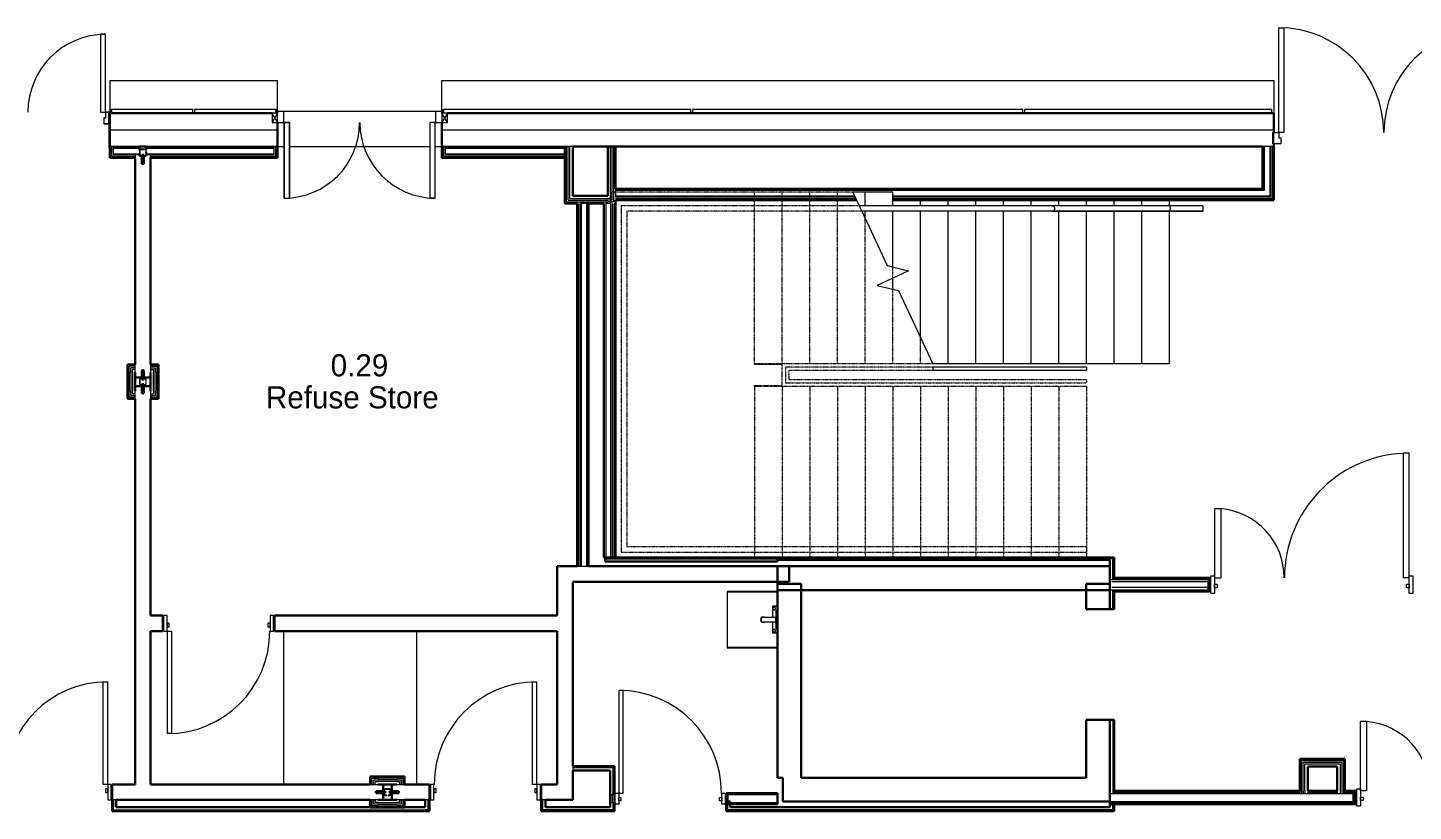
# Model space of a CAD drawing. Header units: millimetres. Extents: x 90978 to 295199, y -4084 to 97293.
# Drawn here: x 163801 to 176321, y 28400 to 35475 of the extents above; entities that cross this region are included whole.
import ezdxf

# ---------------------------------------------------------------- set-up
doc = ezdxf.new("R2010")
doc.units = ezdxf.units.MM
doc.header["$MEASUREMENT"] = 0
doc.linetypes.add('CSM-STL-XX-ZZ-M3-A-XXXX-00001_detached _19_04_21__rvt-1-Level 0$0$Overhead', pattern=[3.96875, 2.38125, -1.5875])
doc.linetypes.add('CSM-STL-XX-ZZ-M3-A-XXXX-00001_detached _19_04_21__rvt-1-Level 0$0$Overhead_2_', pattern=[4, 2.5, -1.5])
for name, color, linetype, lineweight in [('A-AREA-IDEN', 7, 'CONTINUOUS', 9), ('CSM-STL-XX-ZZ-M3-A-XXXX-00001_detached _19_04_21__rvt-1-Level 0$0$A-DETL-MEDM', 33, 'CONTINUOUS', 25), ('CSM-STL-XX-ZZ-M3-A-XXXX-00001_detached _19_04_21__rvt-1-Level 0$0$A-DOOR', 4, 'CONTINUOUS', 9), ('CSM-STL-XX-ZZ-M3-A-XXXX-00001_detached _19_04_21__rvt-1-Level 0$0$A-DOOR-FRAM', 4, 'CONTINUOUS', 18), ('CSM-STL-XX-ZZ-M3-A-XXXX-00001_detached _19_04_21__rvt-1-Level 0$0$A-FLOR-HRAL', 7, 'CONTINUOUS', 9), ('CSM-STL-XX-ZZ-M3-A-XXXX-00001_detached _19_04_21__rvt-1-Level 0$0$A-FLOR-HRAL-MBND', 7, 'CSM-STL-XX-ZZ-M3-A-XXXX-00001_detached _19_04_21__rvt-1-Level 0$0$Overhead_2_', 9), ('CSM-STL-XX-ZZ-M3-A-XXXX-00001_detached _19_04_21__rvt-1-Level 0$0$A-FLOR-LEVL', 7, 'CONTINUOUS', 9), ('CSM-STL-XX-ZZ-M3-A-XXXX-00001_detached _19_04_21__rvt-1-Level 0$0$A-GLAZ-CURT', 7, 'CONTINUOUS', 9), ('CSM-STL-XX-ZZ-M3-A-XXXX-00001_detached _19_04_21__rvt-1-Level 0$0$A-WALL', 7, 'CONTINUOUS', 9), ('CSM-STL-XX-ZZ-M3-A-XXXX-00001_detached _19_04_21__rvt-1-Level 0$0$I-WALL', 7, 'CONTINUOUS', 9), ('CSM-STL-XX-ZZ-M3-A-XXXX-00001_detached _19_04_21__rvt-1-Level 0$0$P-SANR-FIXT', 7, 'CONTINUOUS', 9), ('CSM-STL-XX-ZZ-M3-A-XXXX-00001_detached _19_04_21__rvt-1-Level 0$0$S-COLS', 7, 'CONTINUOUS', 9), ('CSM-STL-XX-ZZ-M3-A-XXXX-00001_detached _19_04_21__rvt-1-Level 0$0$S-STRS', 7, 'CONTINUOUS', 9), ('CSM-STL-XX-ZZ-M3-A-XXXX-00001_detached _19_04_21__rvt-1-Level 0$0$S-STRS-MBND', 7, 'CSM-STL-XX-ZZ-M3-A-XXXX-00001_detached _19_04_21__rvt-1-Level 0$0$Overhead_2_', 9)]:
    doc.layers.add(name, color=color, linetype=linetype, lineweight=lineweight)
doc.styles.add('Century Gothic', font='GOTHIC.TTF', dxfattribs={"height": 200})

msp = doc.modelspace()

# ---------------------------------------------------------------- linework, layer by layer
at = {"layer": 'CSM-STL-XX-ZZ-M3-A-XXXX-00001_detached _19_04_21__rvt-1-Level 0$0$A-DETL-MEDM', "lineweight": 30}
for p, q in [((164852, 34327), (164832, 34327)), ((164832, 34327), (164832, 34322)), ((164832, 34322), (164852, 34322)), ((164852, 34318), (164832, 34318)), ((164832, 34318), (164832, 34282)), ((164852, 34322), (164852, 34327)), ((164852, 34282), (164852, 34318)), ((164832, 34277), (164832, 34265)), ((164832, 34260), (164832, 34246)), ((164852, 34265), (164852, 34277)), ((164852, 34246), (164852, 34260)), ((164832, 32380), (164832, 32367)), ((164832, 32362), (164832, 32349)), ((164832, 32344), (164832, 32308)), ((164832, 32308), (164852, 32308)), ((164832, 32304), (164832, 32299)), ((164852, 32304), (164832, 32304)), ((164852, 32367), (164852, 32380)), ((164852, 32349), (164852, 32362)), ((164852, 32308), (164852, 32344)), ((164852, 32299), (164852, 32304)), ((164832, 32299), (164852, 32299)), ((164852, 32257), (164832, 32257)), ((164832, 32257), (164832, 32252)), ((164832, 32252), (164852, 32252)), ((164852, 32248), (164832, 32248)), ((164832, 32248), (164832, 32212)), ((164832, 32207), (164832, 32195)), ((164832, 32190), (164832, 32176)), ((164852, 32252), (164852, 32257)), ((164852, 32212), (164852, 32248)), ((164852, 32195), (164852, 32207)), ((164852, 32176), (164852, 32190)), ((166963, 28583), (166950, 28583)), ((166950, 28563), (166963, 28563)), ((166981, 28583), (166968, 28583)), ((166968, 28563), (166981, 28563)), ((167022, 28583), (166986, 28583)), ((166986, 28563), (167022, 28563)), ((167022, 28563), (167022, 28583)), ((167031, 28583), (167026, 28583)), ((167026, 28583), (167026, 28563)), ((167026, 28563), (167031, 28563)), ((167031, 28563), (167031, 28583)), ((167078, 28583), (167073, 28583)), ((167073, 28583), (167073, 28563)), ((167073, 28563), (167078, 28563)), ((167078, 28563), (167078, 28583)), ((167082, 28583), (167082, 28563)), ((167118, 28583), (167082, 28583)), ((167082, 28563), (167118, 28563)), ((167135, 28583), (167123, 28583)), ((167123, 28563), (167135, 28563)), ((167154, 28583), (167140, 28583)), ((167140, 28563), (167154, 28563))]:
    msp.add_line(p, q, dxfattribs=at)
for centre, radius, start, end in [((164832, 34280), 2.5, 270, 90), ((164832, 34262), 2.5, 270, 90), ((164842, 34261), 18.2, 236.6015, 303.3985), ((164842, 34288), 6, 90, 270), ((164842, 34271), 6, 90, 270), ((164842, 34254), 5, 90, 270), ((164842, 34288), 6, 270, 90), ((164842, 34271), 6, 270, 90), ((164842, 34254), 5, 270, 90), ((164852, 34280), 2.5, 90, 270), ((164852, 34262), 2.5, 90, 270), ((164842, 32365), 18.2, 56.6015, 123.3985), ((164832, 32364), 2.5, 270, 90), ((164832, 32347), 2.5, 270, 90), ((164842, 32355), 6, 90, 270), ((164842, 32338), 6, 90, 270), ((164842, 32372), 5, 90, 270), ((164842, 32372), 5, 270, 90), ((164842, 32355), 6, 270, 90), ((164842, 32338), 6, 270, 90), ((164852, 32364), 2.5, 90, 270), ((164852, 32347), 2.5, 90, 270), ((164832, 32210), 2.5, 270, 90), ((164832, 32192), 2.5, 270, 90), ((164842, 32191), 18.2, 236.6015, 303.3985), ((164842, 32218), 6, 90, 270), ((164842, 32201), 6, 90, 270), ((164842, 32184), 5, 90, 270), ((164842, 32218), 6, 270, 90), ((164842, 32201), 6, 270, 90), ((164842, 32184), 5, 270, 90), ((164852, 32210), 2.5, 90, 270), ((164852, 32192), 2.5, 90, 270), ((166965, 28573), 18.2, 146.6015, 213.3985), ((166958, 28573), 5, 0, 180), ((166958, 28573), 5, 180, 0), ((166966, 28583), 2.5, 180, 0), ((166966, 28563), 2.5, 0, 180), ((166975, 28573), 6, 0, 180), ((166975, 28573), 6, 180, 0), ((166983, 28583), 2.5, 180, 0), ((166983, 28563), 2.5, 0, 180), ((166992, 28573), 6, 0, 180), ((166992, 28573), 6, 180, 0), ((167112, 28573), 6, 0, 180), ((167112, 28573), 6, 180, 0), ((167120, 28583), 2.5, 180, 0), ((167120, 28563), 2.5, 0, 180), ((167129, 28573), 6, 0, 180), ((167129, 28573), 6, 180, 0), ((167138, 28583), 2.5, 180, 0), ((167138, 28563), 2.5, 0, 180), ((167146, 28573), 5, 0, 180), ((167146, 28573), 5, 180, 0), ((167138, 28573), 18.2, 326.6015, 33.3985)]:
    msp.add_arc(centre, radius, start, end, dxfattribs=at)
at = {"layer": 'CSM-STL-XX-ZZ-M3-A-XXXX-00001_detached _19_04_21__rvt-1-Level 0$0$A-DOOR', "lineweight": 20}
for p, q in [((175107, 35475), (175152, 35475)), ((175107, 34528), (175107, 35475)), ((175152, 35475), (175152, 34528)), ((164505, 35416), (164460, 35416)), ((164460, 35416), (164460, 34713)), ((164505, 34713), (164505, 35416)), ((164460, 34713), (164505, 34713)), ((164505, 34712), (164505, 34661)), ((164559, 34713), (164506, 34713)), ((164533, 34616), (164533, 34709)), ((164533, 34709), (164544, 34709)), ((164544, 34709), (164544, 34712)), ((164544, 34712), (164559, 34712)), ((164490, 34660), (164490, 34608)), ((164505, 34661), (164491, 34661)), ((164491, 34606), (164533, 34606)), ((164535, 34616), (164533, 34616)), ((164536, 34679), (164535, 34679)), ((164535, 34679), (164535, 34616)), ((164535, 34608), (164535, 34395)), ((164536, 34395), (164536, 34679)), ((175152, 34528), (175107, 34528)), ((164544, 34395), (164536, 34395)), ((164536, 34393), (164544, 34393))]:
    msp.add_line(p, q, dxfattribs=at)
at = {"layer": 'CSM-STL-XX-ZZ-M3-A-XXXX-00001_detached _19_04_21__rvt-1-Level 0$0$A-DOOR'}
for p, q in [((166059, 34618), (166009, 34703)), ((166059, 34703), (166009, 34618)), ((166009, 34703), (166009, 34618)), ((166059, 34703), (166009, 34703)), ((166059, 34618), (166059, 34703)), ((167487, 34718), (166115, 34718)), ((167594, 34618), (167544, 34703)), ((167594, 34703), (167544, 34618)), ((167544, 34703), (167544, 34618)), ((167594, 34703), (167544, 34703)), ((167594, 34618), (167594, 34703)), ((166009, 34618), (166059, 34618)), ((166168, 34618), (166118, 34618)), ((166118, 34618), (166118, 33937)), ((166118, 34618), (166168, 34618)), ((166118, 33937), (166118, 34618)), ((166168, 33937), (166168, 34618)), ((166168, 34618), (166168, 33937)), ((167484, 34618), (167434, 34618)), ((167434, 34618), (167434, 33937)), ((167434, 34618), (167434, 33937)), ((167484, 34618), (167434, 34618)), ((167484, 33937), (167484, 34618)), ((167484, 33937), (167484, 34618)), ((167544, 34618), (167594, 34618)), ((166059, 34403), (166118, 34403)), ((166168, 34403), (167434, 34403)), ((167484, 34403), (167544, 34403)), ((166118, 33937), (166168, 33937)), ((166118, 33937), (166168, 33937)), ((167434, 33937), (167484, 33937)), ((167484, 33937), (167434, 33937)), ((176229, 31633), (176229, 30507)), ((176283, 31633), (176229, 31633)), ((176283, 30507), (176283, 31633)), ((174527, 31135), (174581, 31135)), ((174527, 30509), (174527, 31135)), ((174581, 31135), (174581, 30509)), ((174527, 30509), (174581, 30509)), ((176283, 30507), (176229, 30507)), ((165063, 29101), (165063, 30027)), ((165063, 30027), (165101, 30027)), ((165101, 30027), (165101, 29101)), ((164484, 28643), (164484, 29569)), ((164484, 29569), (164522, 29569)), ((164522, 29569), (164522, 28643)), ((168362, 28643), (168362, 29569)), ((168362, 29569), (168400, 29569)), ((168400, 29569), (168400, 28643)), ((169182, 29491), (169144, 29491)), ((169144, 29491), (169144, 28565)), ((169182, 28565), (169182, 29491)), ((175845, 29213), (175899, 29213)), ((175845, 28587), (175845, 29213)), ((175899, 29213), (175899, 28587)), ((165101, 29101), (165063, 29101)), ((164522, 28643), (164484, 28643)), ((168400, 28643), (168362, 28643)), ((169144, 28565), (169182, 28565)), ((175845, 28587), (175899, 28587))]:
    msp.add_line(p, q, dxfattribs=at)
for centre, radius, start, end in [((175107, 34528), 947, 0, 90), ((177003, 34528), 947, 90, 180), ((164505, 34713), 702, 90, 180), ((166118, 34618), 682, 270, 0), ((167484, 34618), 681, 180, 270), ((176283, 30507), 1126, 92.7488, 179.8982), ((174527, 30507), 628, 0, 85.0672), ((165063, 30027), 926, 270, 0), ((164522, 28643), 926, 90, 180), ((168400, 28643), 926, 90, 180), ((169144, 28565), 926, 0, 90), ((175845, 28585), 628, 0, 85.0672)]:
    msp.add_arc(centre, radius, start, end, dxfattribs=at)
at = {"layer": 'CSM-STL-XX-ZZ-M3-A-XXXX-00001_detached _19_04_21__rvt-1-Level 0$0$A-DOOR', "lineweight": 20}
for centre, start, end in [((164506, 34712), 90, 180), ((164491, 34660), 90, 180), ((164491, 34608), 180, 270), ((164533, 34608), 270, 0), ((164536, 34395), 180, 270)]:
    msp.add_arc(centre, 1.5, start, end, dxfattribs=at)
at = {"layer": 'CSM-STL-XX-ZZ-M3-A-XXXX-00001_detached _19_04_21__rvt-1-Level 0$0$A-DOOR-FRAM', "lineweight": 20}
for p, q in [((164506, 34712), (164544, 34712)), ((164506, 34660), (164506, 34712)), ((164530, 34712), (164530, 34612)), ((166115, 34718), (166059, 34718)), ((166059, 34718), (166059, 34703)), ((166115, 34618), (166115, 34718)), ((167544, 34718), (167487, 34718)), ((167487, 34718), (167487, 34618)), ((167544, 34703), (167544, 34718)), ((164491, 34660), (164506, 34660)), ((164491, 34608), (164491, 34660)), ((164533, 34608), (164491, 34608)), ((164530, 34612), (164533, 34612)), ((164533, 34616), (164533, 34608)), ((164535, 34608), (164535, 34616)), ((166059, 34618), (166115, 34618)), ((167487, 34618), (167544, 34618)), ((175060, 34528), (175105, 34528)), ((175060, 34428), (175060, 34528)), ((175105, 34528), (175105, 34481)), ((175105, 34481), (175125, 34481)), ((175125, 34481), (175125, 34428)), ((175125, 34428), (175060, 34428)), ((174493, 30525), (174525, 30525)), ((174493, 30367), (174493, 30525)), ((174525, 30525), (174525, 30367)), ((174525, 30451), (174550, 30451)), ((174525, 30419), (174525, 30451)), ((174550, 30451), (174550, 30419)), ((176260, 30451), (176285, 30451)), ((176260, 30419), (176260, 30451)), ((176285, 30525), (176317, 30525)), ((176285, 30367), (176285, 30525)), ((176285, 30451), (176285, 30419)), ((176317, 30525), (176317, 30367)), ((174525, 30367), (174493, 30367)), ((174550, 30419), (174525, 30419)), ((176285, 30419), (176260, 30419)), ((176317, 30367), (176285, 30367)), ((165061, 30167), (165029, 30167)), ((165029, 30167), (165029, 30027)), ((165061, 30027), (165061, 30167)), ((165080, 30099), (165061, 30099)), ((165061, 30099), (165061, 30067)), ((165061, 30067), (165080, 30067)), ((165080, 30067), (165080, 30099)), ((165991, 30099), (165972, 30099)), ((165972, 30099), (165972, 30067)), ((165972, 30067), (165991, 30067)), ((165991, 30167), (165991, 30027)), ((166023, 30167), (165991, 30167)), ((165991, 30067), (165991, 30099)), ((166023, 30027), (166023, 30167)), ((165029, 30027), (165061, 30027)), ((165991, 30027), (166023, 30027)), ((164524, 28603), (164505, 28603)), ((164505, 28603), (164505, 28571)), ((164505, 28571), (164524, 28571)), ((164524, 28643), (164524, 28503)), ((164556, 28643), (164524, 28643)), ((164524, 28571), (164524, 28603)), ((164556, 28503), (164556, 28643)), ((167472, 28643), (167440, 28643)), ((167440, 28643), (167440, 28503)), ((167472, 28503), (167472, 28643)), ((167491, 28603), (167472, 28603)), ((167472, 28603), (167472, 28571)), ((167472, 28571), (167491, 28571)), ((167491, 28571), (167491, 28603)), ((168402, 28603), (168383, 28603)), ((168383, 28603), (168383, 28571)), ((168383, 28571), (168402, 28571)), ((168402, 28643), (168402, 28503)), ((168434, 28643), (168402, 28643)), ((168402, 28571), (168402, 28603)), ((168434, 28503), (168434, 28643)), ((169110, 28565), (169142, 28565)), ((169110, 28463), (169110, 28565)), ((169142, 28565), (169142, 28463)), ((170072, 28565), (170104, 28565)), ((170072, 28463), (170072, 28565)), ((170104, 28565), (170104, 28463)), ((175811, 28603), (175843, 28603)), ((175811, 28445), (175811, 28603)), ((175843, 28603), (175843, 28445)), ((164524, 28503), (164556, 28503)), ((167440, 28503), (167472, 28503)), ((168402, 28503), (168434, 28503)), ((169142, 28463), (169110, 28463)), ((169142, 28493), (169142, 28525)), ((169142, 28525), (169161, 28525)), ((169161, 28493), (169142, 28493)), ((169161, 28525), (169161, 28493)), ((170053, 28493), (170053, 28525)), ((170053, 28525), (170072, 28525)), ((170072, 28493), (170053, 28493)), ((170072, 28525), (170072, 28493)), ((170104, 28463), (170072, 28463)), ((175843, 28445), (175811, 28445)), ((175843, 28529), (175868, 28529)), ((175843, 28497), (175843, 28529)), ((175868, 28497), (175843, 28497)), ((175868, 28529), (175868, 28497))]:
    msp.add_line(p, q, dxfattribs=at)
at = {"layer": 'CSM-STL-XX-ZZ-M3-A-XXXX-00001_detached _19_04_21__rvt-1-Level 0$0$A-FLOR-HRAL', "linetype": 'CSM-STL-XX-ZZ-M3-A-XXXX-00001_detached _19_04_21__rvt-1-Level 0$0$Overhead'}
for p, q in [((169164, 33868), (169164, 30740)), ((170618, 33868), (169164, 33868)), ((169214, 33818), (169214, 30790)), ((170618, 33818), (169214, 33818)), ((171314, 33868), (170618, 33868)), ((171337, 33818), (170618, 33818)), ((169164, 30740), (170368, 30740)), ((169214, 30790), (170368, 30790)), ((170368, 30790), (173118, 30790)), ((170368, 30740), (173118, 30740)), ((173118, 30790), (173368, 30790)), ((173118, 30740), (173368, 30740)), ((173368, 30790), (173368, 30740))]:
    msp.add_line(p, q, dxfattribs=at)
at = {"layer": 'CSM-STL-XX-ZZ-M3-A-XXXX-00001_detached _19_04_21__rvt-1-Level 0$0$A-FLOR-HRAL'}
for p, q in [((171314, 33868), (171337, 33818)), ((174118, 33868), (171314, 33868)), ((174118, 33818), (171337, 33818)), ((174118, 33868), (173051, 33868)), ((173051, 33818), (174118, 33818)), ((174418, 33868), (174118, 33868)), ((174418, 33868), (174118, 33868)), ((174118, 33818), (174418, 33818)), ((174418, 33818), (174118, 33818)), ((171980, 32409), (171980, 32379)), ((173368, 32409), (171980, 32409)), ((173368, 32379), (171980, 32379)), ((173368, 32409), (173368, 32379))]:
    msp.add_line(p, q, dxfattribs=at)
at = {"layer": 'CSM-STL-XX-ZZ-M3-A-XXXX-00001_detached _19_04_21__rvt-1-Level 0$0$A-FLOR-HRAL', "flags": 128}
for points in [[(174418, 33868), (174418, 33867), (174418, 33866), (174418, 33864), (174418, 33860), (174418, 33857), (174418, 33852), (174418, 33848), (174418, 33843)], [(174418, 33843), (174418, 33838), (174418, 33833), (174418, 33829), (174418, 33825), (174418, 33822), (174418, 33820), (174418, 33818), (174418, 33818)]]:
    msp.add_lwpolyline(points, dxfattribs=at)
at = {"layer": 'CSM-STL-XX-ZZ-M3-A-XXXX-00001_detached _19_04_21__rvt-1-Level 0$0$A-FLOR-HRAL'}
for points, knots in [([(173083, 33843), (173083, 33844), (173083, 33846), (173082, 33849), (173081, 33852), (173080, 33853), (173079, 33855), (173078, 33857), (173076, 33858), (173075, 33860), (173073, 33862), (173069, 33863), (173066, 33865), (173063, 33866), (173059, 33867), (173055, 33868), (173051, 33868)], [0, 0, 0, 0, 0.071429, 0.142857, 0.214286, 0.25, 0.285714, 0.357143, 0.392857, 0.428571, 0.5, 0.571429, 0.678571, 0.732143, 0.785714, 1, 1, 1, 1]), ([(173051, 33818), (173054, 33818), (173058, 33818), (173063, 33819), (173067, 33821), (173070, 33822), (173072, 33824), (173074, 33825), (173075, 33826), (173077, 33828), (173078, 33829), (173079, 33830), (173080, 33832), (173081, 33833), (173082, 33836), (173083, 33839), (173083, 33841), (173083, 33843)], [0, 0, 0, 0, 0.142857, 0.285714, 0.357143, 0.428571, 0.5, 0.535714, 0.571429, 0.625, 0.678571, 0.705357, 0.732143, 0.785714, 0.839286, 0.892857, 1, 1, 1, 1]), ([(174118, 33868), (174119, 33868), (174119, 33867), (174121, 33866), (174122, 33861), (174123, 33853), (174124, 33846), (174124, 33843)], [0, 0, 0, 0, 0.125, 0.25, 0.5, 0.75, 1, 1, 1, 1])]:
    msp.add_open_spline(points, degree=3, knots=knots, dxfattribs=at)
msp.add_open_spline([(174124, 33843), (174124, 33839), (174123, 33833), (174122, 33825), (174120, 33819), (174119, 33818), (174118, 33818)], degree=3, dxfattribs=at)
at = {"layer": 'CSM-STL-XX-ZZ-M3-A-XXXX-00001_detached _19_04_21__rvt-1-Level 0$0$A-FLOR-HRAL-MBND', "linetype": 'CSM-STL-XX-ZZ-M3-A-XXXX-00001_detached _19_04_21__rvt-1-Level 0$0$Overhead'}
for p, q in [((170649, 32409), (170649, 32270)), ((171980, 32409), (170649, 32409)), ((170679, 32379), (170679, 32300)), ((171980, 32379), (170679, 32379)), ((170649, 32270), (170673, 32270)), ((170673, 32270), (173368, 32270)), ((170679, 32300), (173368, 32300)), ((173368, 32300), (173368, 32270))]:
    msp.add_line(p, q, dxfattribs=at)
at = {"layer": 'CSM-STL-XX-ZZ-M3-A-XXXX-00001_detached _19_04_21__rvt-1-Level 0$0$A-FLOR-LEVL'}
for p, q in [((166117, 28643), (166117, 30027)), ((167317, 28643), (167317, 30027))]:
    msp.add_line(p, q, dxfattribs=at)
at = {"layer": 'CSM-STL-XX-ZZ-M3-A-XXXX-00001_detached _19_04_21__rvt-1-Level 0$0$A-GLAZ-CURT'}
for p, q in [((164551, 34737), (164551, 34703)), ((164551, 34737), (164559, 34737)), ((166043, 34737), (166051, 34737)), ((166051, 34703), (166051, 34737)), ((167551, 34737), (167551, 34703)), ((167551, 34737), (167559, 34737))]:
    msp.add_line(p, q, dxfattribs=at)
at = {"layer": 'CSM-STL-XX-ZZ-M3-A-XXXX-00001_detached _19_04_21__rvt-1-Level 0$0$A-GLAZ-CURT', "lineweight": 20}
for p, q in [((165293, 34737), (164559, 34737)), ((164559, 34737), (164559, 34703)), ((164559, 34703), (165293, 34703)), ((165293, 34703), (165293, 34737)), ((166043, 34737), (165309, 34737)), ((165309, 34737), (165309, 34703)), ((165309, 34703), (166009, 34703)), ((166043, 34703), (166043, 34737)), ((169793, 34737), (167559, 34737)), ((167559, 34737), (167559, 34703)), ((167594, 34703), (169793, 34703)), ((169793, 34703), (169793, 34737)), ((172793, 34737), (169809, 34737)), ((169809, 34737), (169809, 34703)), ((169809, 34703), (172793, 34703)), ((172793, 34703), (172793, 34737)), ((175043, 34737), (172809, 34737)), ((172809, 34737), (172809, 34703)), ((172809, 34703), (175043, 34703)), ((175043, 34703), (175043, 34737))]:
    msp.add_line(p, q, dxfattribs=at)
at = {"layer": 'CSM-STL-XX-ZZ-M3-A-XXXX-00001_detached _19_04_21__rvt-1-Level 0$0$A-WALL'}
for p, q in [((164543, 35000), (166059, 35000)), ((164543, 35000), (164543, 34703)), ((166059, 34718), (166059, 35000)), ((167543, 35000), (175060, 35000)), ((167543, 34718), (167543, 35000)), ((175060, 35000), (175060, 34703)), ((164544, 34553), (165754, 34553)), ((165754, 34553), (166059, 34553)), ((167544, 34553), (174750, 34553)), ((174750, 34553), (175060, 34553)), ((164544, 34403), (164559, 34403)), ((164559, 34403), (164544, 34403)), ((164559, 34403), (164574, 34403)), ((164574, 34403), (164559, 34403)), ((164559, 34403), (164559, 34316)), ((164559, 34316), (164772, 34316)), ((164574, 34403), (164812, 34403)), ((164574, 34403), (164574, 34393)), ((164812, 34403), (164574, 34403)), ((164574, 34393), (164574, 34387)), ((164574, 34393), (164812, 34393)), ((164574, 34387), (164574, 34337)), ((164574, 34387), (164812, 34387)), ((164574, 34337), (164574, 34331)), ((164574, 34337), (164812, 34337)), ((164574, 34331), (164772, 34331)), ((164812, 34331), (164772, 34331)), ((164772, 34331), (164772, 34316)), ((164772, 34316), (164772, 34331)), ((164772, 34331), (164812, 34331)), ((164772, 34316), (164772, 34301)), ((164772, 34301), (164772, 34316)), ((164872, 34403), (165754, 34403)), ((166029, 34403), (164872, 34403)), ((164872, 34393), (166029, 34393)), ((164872, 34387), (166029, 34387)), ((164872, 34337), (166029, 34337)), ((164912, 34331), (164872, 34331)), ((164872, 34331), (164912, 34331)), ((164912, 34316), (164912, 34331)), ((164912, 34331), (166029, 34331)), ((164912, 34331), (164912, 34316)), ((164912, 34301), (164912, 34316)), ((164912, 34316), (166044, 34316)), ((164912, 34316), (164912, 34301)), ((165754, 34403), (166029, 34403)), ((166029, 34403), (166044, 34403)), ((166044, 34403), (166029, 34403)), ((166029, 34393), (166029, 34403)), ((166029, 34387), (166029, 34393)), ((166029, 34337), (166029, 34387)), ((166029, 34331), (166029, 34337)), ((166044, 34403), (166059, 34403)), ((166059, 34403), (166044, 34403)), ((166044, 34316), (166044, 34403)), ((167544, 34403), (167559, 34403)), ((167559, 34403), (167544, 34403)), ((167559, 34403), (167574, 34403)), ((167574, 34403), (167559, 34403)), ((167559, 34403), (167559, 34316)), ((167559, 34316), (168656, 34316)), ((167574, 34403), (168656, 34403)), ((167574, 34403), (167574, 34393)), ((168656, 34403), (167574, 34403)), ((167574, 34393), (167574, 34387)), ((167574, 34393), (168656, 34393)), ((167574, 34387), (167574, 34337)), ((167574, 34387), (168656, 34387)), ((167574, 34337), (167574, 34331)), ((167574, 34337), (168656, 34337)), ((167574, 34331), (168656, 34331)), ((168671, 34403), (168656, 34403)), ((168671, 33958), (168671, 34403)), ((168686, 34403), (168671, 34403)), ((168701, 34403), (168686, 34403)), ((168686, 33958), (168686, 34403)), ((168726, 34403), (168701, 34403)), ((168701, 33958), (168701, 34403)), ((169068, 33933), (169068, 34403)), ((169083, 33918), (169083, 34403)), ((169098, 33903), (169098, 34403)), ((174968, 34403), (174958, 34403)), ((174974, 34403), (174968, 34403)), ((174968, 34403), (174968, 34020)), ((175024, 34403), (174974, 34403)), ((174974, 34403), (174974, 34020)), ((175030, 34403), (175024, 34403)), ((175024, 34403), (175024, 34020)), ((175045, 34403), (175030, 34403)), ((175030, 34403), (175030, 34020)), ((175060, 34403), (175045, 34403)), ((175045, 34403), (175045, 34020)), ((168671, 33918), (168671, 33958)), ((168686, 33933), (168686, 33958)), ((168686, 33918), (168686, 33933)), ((168701, 33933), (168701, 33958)), ((168701, 33933), (169043, 33933)), ((169068, 33933), (169043, 33933)), ((169113, 34020), (169113, 34010)), ((174968, 34010), (169113, 34010)), ((169113, 34010), (169113, 34004)), ((174974, 34004), (169113, 34004)), ((169113, 34004), (169113, 33954)), ((171273, 33954), (169113, 33954)), ((169113, 33954), (169113, 33948)), ((171276, 33948), (169113, 33948)), ((171283, 33933), (169113, 33933)), ((175024, 33954), (171618, 33954)), ((175030, 33948), (171618, 33948)), ((175045, 33933), (171618, 33933)), ((174968, 34020), (174968, 34010)), ((174974, 34020), (174974, 34010)), ((174974, 34010), (174974, 34004)), ((175024, 34020), (175024, 34004)), ((175024, 34004), (175024, 33954)), ((175030, 34020), (175030, 33954)), ((175030, 33954), (175030, 33948)), ((175045, 34020), (175045, 33948)), ((175045, 33948), (175045, 33933)), ((168671, 33903), (168671, 33918)), ((168671, 33903), (169043, 33903)), ((168686, 33918), (169043, 33918)), ((168780, 33888), (168780, 30613)), ((168801, 33888), (168795, 33888)), ((168795, 33888), (168795, 30613)), ((168851, 33888), (168801, 33888)), ((168801, 33888), (168801, 30613)), ((168857, 33888), (168851, 33888)), ((168851, 33888), (168851, 30613)), ((168867, 33888), (168857, 33888)), ((168857, 33888), (168857, 30613)), ((169007, 33888), (169006, 33888)), ((169007, 33888), (169007, 30692)), ((169043, 33888), (169026, 33888)), ((169026, 33888), (169026, 30692)), ((169068, 33918), (169043, 33918)), ((169083, 33903), (169043, 33903)), ((169068, 33888), (169043, 33888)), ((169083, 33918), (169068, 33918)), ((169068, 33888), (169068, 30692)), ((169098, 33903), (169083, 33903)), ((169083, 33888), (169083, 30692)), ((169098, 33888), (169098, 30692)), ((164772, 32418), (164772, 32433)), ((164912, 32433), (164912, 32418)), ((164717, 32403), (164717, 32418)), ((164772, 32418), (164717, 32418)), ((164717, 32363), (164717, 32403)), ((164717, 32363), (164717, 32193)), ((164732, 32388), (164732, 32403)), ((164772, 32403), (164732, 32403)), ((164732, 32363), (164732, 32388)), ((164732, 32363), (164732, 32193)), ((164747, 32363), (164747, 32388)), ((164772, 32388), (164747, 32388)), ((164747, 32363), (164747, 32193)), ((164772, 32403), (164772, 32418)), ((164772, 32388), (164772, 32403)), ((164772, 32363), (164772, 32388)), ((164912, 32418), (164967, 32418)), ((164912, 32418), (164912, 32403)), ((164912, 32403), (164912, 32388)), ((164912, 32403), (164952, 32403)), ((164912, 32388), (164912, 32363)), ((164912, 32388), (164937, 32388)), ((164937, 32388), (164937, 32363)), ((164937, 32193), (164937, 32363)), ((164952, 32403), (164952, 32388)), ((164952, 32388), (164952, 32363)), ((164952, 32193), (164952, 32363)), ((164967, 32418), (164967, 32403)), ((164967, 32403), (164967, 32363)), ((164967, 32193), (164967, 32363)), ((164717, 32153), (164717, 32193)), ((164732, 32168), (164732, 32193)), ((164747, 32168), (164747, 32193)), ((164772, 32168), (164772, 32193)), ((164912, 32193), (164912, 32168)), ((164937, 32193), (164937, 32168)), ((164952, 32193), (164952, 32168)), ((164967, 32193), (164967, 32153)), ((164717, 32138), (164717, 32153)), ((164772, 32138), (164717, 32138)), ((164732, 32153), (164732, 32168)), ((164772, 32153), (164732, 32153)), ((164772, 32168), (164747, 32168)), ((164772, 32153), (164772, 32168)), ((164772, 32138), (164772, 32153)), ((164772, 32123), (164772, 32138)), ((164912, 32168), (164937, 32168)), ((164912, 32168), (164912, 32153)), ((164912, 32153), (164912, 32138)), ((164912, 32153), (164952, 32153)), ((164912, 32138), (164912, 32123)), ((164912, 32138), (164967, 32138)), ((164952, 32168), (164952, 32153)), ((164967, 32153), (164967, 32138)), ((169018, 30680), (170575, 30680)), ((173605, 30680), (170575, 30680)), ((173605, 30680), (173605, 30669)), ((168765, 30613), (168780, 30613)), ((168780, 30613), (168795, 30613)), ((168795, 30613), (168801, 30613)), ((168801, 30613), (168851, 30613)), ((168851, 30613), (168857, 30613)), ((168857, 30613), (168867, 30613)), ((173605, 30507), (173605, 30669)), ((173596, 30491), (173595, 30491)), ((173605, 30491), (173596, 30491)), ((173605, 30491), (173596, 30491)), ((174469, 30471), (173596, 30471)), ((173605, 30491), (173605, 30507)), ((173617, 30491), (173605, 30491)), ((173617, 30491), (173605, 30491)), ((173617, 30492), (173617, 30507)), ((173617, 30491), (173617, 30492)), ((174470, 30492), (173617, 30492)), ((174469, 30491), (173617, 30491)), ((174469, 30471), (174469, 30491)), ((174469, 30446), (174469, 30471)), ((174469, 30421), (174469, 30446)), ((174470, 30491), (174470, 30492)), ((174470, 30446), (174470, 30491)), ((174470, 30401), (174470, 30446)), ((174469, 30421), (173596, 30421)), ((173596, 30401), (173605, 30401)), ((173596, 30401), (173605, 30401)), ((173605, 30401), (173617, 30401)), ((173605, 30385), (173605, 30401)), ((173605, 30401), (173617, 30401)), ((173605, 30226), (173605, 30385)), ((173617, 30401), (174469, 30401)), ((173617, 30400), (173617, 30401)), ((173617, 30400), (174470, 30400)), ((173617, 30385), (173617, 30400)), ((174469, 30401), (174469, 30421)), ((174470, 30400), (174470, 30401)), ((173605, 29226), (173605, 28585)), ((168726, 28806), (168726, 28794)), ((175312, 28859), (175327, 28859)), ((175312, 28585), (175312, 28859)), ((175327, 28859), (175367, 28859)), ((175327, 28844), (175342, 28844)), ((175327, 28585), (175327, 28844)), ((175342, 28844), (175367, 28844)), ((175342, 28829), (175367, 28829)), ((175342, 28585), (175342, 28829)), ((175367, 28859), (175634, 28859)), ((175367, 28844), (175634, 28844)), ((175367, 28829), (175634, 28829)), ((175634, 28859), (175674, 28859)), ((175634, 28844), (175659, 28844)), ((175634, 28829), (175659, 28829)), ((175659, 28844), (175674, 28844)), ((175659, 28829), (175659, 28585)), ((175674, 28859), (175689, 28859)), ((175674, 28844), (175674, 28585)), ((175689, 28859), (175689, 28585)), ((166912, 28698), (166927, 28698)), ((166912, 28643), (166912, 28698)), ((166927, 28698), (166967, 28698)), ((166927, 28683), (166942, 28683)), ((166927, 28643), (166927, 28683)), ((166942, 28683), (166967, 28683)), ((167137, 28698), (166967, 28698)), ((167137, 28683), (166967, 28683)), ((167137, 28698), (167177, 28698)), ((167137, 28683), (167162, 28683)), ((167162, 28683), (167177, 28683)), ((167177, 28698), (167192, 28698)), ((167177, 28683), (167177, 28643)), ((167192, 28698), (167192, 28643)), ((168726, 28794), (169064, 28794)), ((168726, 28794), (168726, 28769)), ((169064, 28794), (169089, 28794)), ((169089, 28794), (169089, 28565)), ((166897, 28643), (166912, 28643)), ((166912, 28643), (166927, 28643)), ((166927, 28643), (166942, 28643)), ((166942, 28668), (166967, 28668)), ((166942, 28643), (166942, 28668)), ((166942, 28643), (166967, 28643)), ((167137, 28668), (166967, 28668)), ((167137, 28668), (167162, 28668)), ((167137, 28643), (167162, 28643)), ((167162, 28668), (167162, 28643)), ((167162, 28643), (167177, 28643)), ((167177, 28643), (167192, 28643)), ((167192, 28643), (167207, 28643)), ((169086, 28549), (169064, 28549)), ((169086, 28549), (169064, 28549)), ((169086, 28514), (169086, 28549)), ((169089, 28549), (169089, 28565)), ((170127, 28550), (170127, 28514)), ((170575, 28550), (170127, 28550)), ((170128, 28549), (170128, 28514)), ((170575, 28549), (170128, 28549)), ((173605, 28559), (173580, 28559)), ((173605, 28559), (173580, 28559)), ((173605, 28585), (173605, 28559)), ((173617, 28559), (173605, 28559)), ((173617, 28559), (173605, 28559)), ((173617, 28585), (173617, 28573)), ((175297, 28573), (173617, 28573)), ((173617, 28573), (173617, 28560)), ((175297, 28560), (173617, 28560)), ((173617, 28560), (173617, 28559)), ((175297, 28559), (173617, 28559)), ((175297, 28585), (175297, 28573)), ((175297, 28573), (175297, 28560)), ((175297, 28560), (175297, 28559)), ((175312, 28559), (175297, 28559)), ((175312, 28559), (175297, 28559)), ((175312, 28585), (175312, 28559)), ((175327, 28559), (175312, 28559)), ((175327, 28559), (175312, 28559)), ((175327, 28585), (175327, 28559)), ((175342, 28559), (175327, 28559)), ((175342, 28559), (175327, 28559)), ((175342, 28585), (175342, 28559)), ((175367, 28559), (175342, 28559)), ((175367, 28559), (175342, 28559)), ((175367, 28585), (175367, 28573)), ((175634, 28573), (175367, 28573)), ((175367, 28573), (175367, 28560)), ((175634, 28560), (175367, 28560)), ((175367, 28560), (175367, 28559)), ((175634, 28559), (175367, 28559)), ((175634, 28585), (175634, 28573)), ((175634, 28573), (175634, 28560)), ((175634, 28560), (175634, 28559)), ((175659, 28559), (175634, 28559)), ((175659, 28559), (175634, 28559)), ((175659, 28585), (175659, 28559)), ((175674, 28559), (175659, 28559)), ((175674, 28559), (175659, 28559)), ((175674, 28585), (175674, 28559)), ((175689, 28559), (175674, 28559)), ((175689, 28559), (175674, 28559)), ((175689, 28585), (175689, 28559)), ((175704, 28559), (175689, 28559)), ((175704, 28559), (175689, 28559)), ((175704, 28585), (175704, 28573)), ((175790, 28573), (175704, 28573)), ((175704, 28573), (175704, 28560)), ((175778, 28560), (175704, 28560)), ((175704, 28560), (175704, 28559)), ((175777, 28559), (175704, 28559)), ((175777, 28524), (175777, 28559)), ((175778, 28524), (175778, 28560)), ((175790, 28524), (175790, 28573)), ((164576, 28503), (164564, 28503)), ((164601, 28503), (164576, 28503)), ((164576, 28503), (164576, 28438)), ((164576, 28413), (164576, 28438)), ((166912, 28503), (166897, 28503)), ((166927, 28503), (166912, 28503)), ((166912, 28503), (166912, 28448)), ((166927, 28448), (166912, 28448)), ((166942, 28503), (166927, 28503)), ((166927, 28503), (166927, 28463)), ((166942, 28463), (166927, 28463)), ((166967, 28448), (166927, 28448)), ((166967, 28503), (166942, 28503)), ((166942, 28503), (166942, 28478)), ((166967, 28478), (166942, 28478)), ((166967, 28463), (166942, 28463)), ((166967, 28478), (167137, 28478)), ((166967, 28463), (167137, 28463)), ((166967, 28448), (167137, 28448)), ((167162, 28503), (167137, 28503)), ((167162, 28478), (167137, 28478)), ((167162, 28463), (167137, 28463)), ((167177, 28448), (167137, 28448)), ((167177, 28503), (167162, 28503)), ((167162, 28503), (167162, 28478)), ((167177, 28463), (167162, 28463)), ((167192, 28503), (167177, 28503)), ((167177, 28503), (167177, 28463)), ((167192, 28448), (167177, 28448)), ((167207, 28503), (167192, 28503)), ((167192, 28503), (167192, 28448)), ((167419, 28503), (167394, 28503)), ((167419, 28413), (167419, 28503)), ((167432, 28503), (167419, 28503)), ((168454, 28503), (168442, 28503)), ((168479, 28503), (168454, 28503)), ((168454, 28503), (168454, 28413)), ((169064, 28479), (169086, 28479)), ((169064, 28479), (169086, 28479)), ((169086, 28479), (169086, 28514)), ((169089, 28479), (169089, 28463)), ((169089, 28463), (169089, 28413)), ((170124, 28488), (170124, 28413)), ((170127, 28514), (170127, 28478)), ((170127, 28478), (170575, 28478)), ((170128, 28514), (170128, 28479)), ((170128, 28479), (170575, 28479)), ((173580, 28489), (175777, 28489)), ((173580, 28488), (175778, 28488)), ((173580, 28476), (175790, 28476)), ((173605, 28413), (173605, 28463)), ((175777, 28489), (175777, 28524)), ((175778, 28488), (175778, 28524)), ((175790, 28476), (175790, 28524)), ((164576, 28413), (167394, 28413)), ((167419, 28413), (167394, 28413)), ((168479, 28413), (168454, 28413)), ((169064, 28413), (168479, 28413)), ((169089, 28413), (169064, 28413)), ((170149, 28413), (170124, 28413)), ((173580, 28413), (170149, 28413)), ((173605, 28413), (173580, 28413))]:
    msp.add_line(p, q, dxfattribs=at)
at = {"layer": 'CSM-STL-XX-ZZ-M3-A-XXXX-00001_detached _19_04_21__rvt-1-Level 0$0$A-WALL', "lineweight": 30}
for p, q in [((166009, 34703), (164544, 34703)), ((164544, 34703), (164544, 34403)), ((175060, 34703), (167594, 34703)), ((175060, 34528), (175060, 34703)), ((166059, 34403), (166059, 34618)), ((167544, 34618), (167544, 34403)), ((175055, 34428), (175055, 34528)), ((175055, 34528), (175060, 34528)), ((164812, 34403), (164872, 34403)), ((168726, 34403), (174958, 34403)), ((175060, 34428), (175055, 34428)), ((175060, 34403), (175060, 34428)), ((173580, 30507), (173580, 30492)), ((173580, 30492), (173580, 30491)), ((173580, 30491), (173580, 30401)), ((174485, 30507), (173617, 30507)), ((174485, 30385), (174485, 30507)), ((173580, 30401), (173580, 30400)), ((173580, 30400), (173580, 30385)), ((173617, 30385), (174485, 30385))]:
    msp.add_line(p, q, dxfattribs=at)
at = {"layer": 'CSM-STL-XX-ZZ-M3-A-XXXX-00001_detached _19_04_21__rvt-1-Level 0$0$I-WALL', "lineweight": 30}
for p, q in [((164544, 34403), (164544, 34301)), ((164812, 34370), (164812, 34403)), ((164812, 34318), (164812, 34326)), ((164820, 34318), (164812, 34318)), ((164872, 34318), (164864, 34318)), ((164872, 34403), (164872, 34370)), ((164872, 34353), (164872, 34343)), ((164872, 34326), (164872, 34318)), ((166059, 34301), (166059, 34403)), ((167544, 34403), (167544, 34301)), ((168656, 34301), (168656, 34403)), ((168656, 34403), (168656, 33958)), ((168726, 33958), (168726, 34403)), ((169043, 34403), (169043, 33958)), ((169113, 34403), (169043, 34403)), ((169113, 34020), (169113, 34403)), ((174958, 34403), (174958, 34020)), ((175060, 34020), (175060, 34403)), ((164544, 34301), (164772, 34301)), ((164772, 34301), (164772, 32433)), ((164912, 32433), (164912, 34301)), ((164912, 34301), (166059, 34301)), ((167544, 34301), (168656, 34301)), ((168656, 33958), (168656, 33903)), ((169043, 33958), (168726, 33958)), ((174958, 34020), (169113, 34020)), ((175060, 33933), (175060, 34020)), ((175060, 33918), (175060, 33933)), ((168656, 33903), (168656, 33888)), ((168656, 33888), (168765, 33888)), ((168765, 33888), (168765, 30613)), ((168867, 33888), (169006, 33888)), ((168867, 30613), (168867, 33888)), ((169006, 33888), (169006, 30692)), ((169113, 33918), (171290, 33918)), ((169113, 33888), (169113, 33918)), ((169113, 30692), (169113, 33888)), ((171618, 33918), (175060, 33918)), ((164772, 32433), (164702, 32433)), ((164702, 32433), (164702, 32418)), ((164982, 32433), (164912, 32433)), ((164982, 32418), (164982, 32433)), ((164702, 32418), (164702, 32363)), ((164702, 32363), (164702, 32193)), ((164772, 32363), (164772, 32318)), ((164772, 32193), (164772, 32363)), ((164772, 32318), (164832, 32318)), ((164852, 32318), (164912, 32318)), ((164912, 32318), (164912, 32363)), ((164912, 32363), (164912, 32193)), ((164982, 32363), (164982, 32418)), ((164982, 32193), (164982, 32363)), ((164702, 32193), (164702, 32138)), ((164772, 32238), (164772, 32193)), ((164832, 32238), (164772, 32238)), ((164912, 32238), (164852, 32238)), ((164912, 32193), (164912, 32238)), ((164982, 32138), (164982, 32193)), ((164702, 32138), (164702, 32123)), ((164702, 32123), (164772, 32123)), ((164772, 32123), (164772, 28643)), ((164912, 30167), (164912, 32123)), ((164912, 32123), (164982, 32123)), ((164982, 32123), (164982, 32138)), ((169006, 30692), (169113, 30692)), ((170575, 30692), (169018, 30692)), ((169018, 30692), (169018, 30655)), ((173617, 30692), (170575, 30692)), ((170575, 30692), (170575, 30669)), ((170575, 30655), (170575, 30692)), ((173617, 30680), (173617, 30692)), ((173617, 30669), (173617, 30680)), ((168765, 30613), (168586, 30613)), ((168586, 30613), (168586, 30473)), ((170682, 30613), (168867, 30613)), ((169018, 30655), (170575, 30655)), ((170575, 30669), (173580, 30669)), ((173580, 30613), (170575, 30613)), ((170575, 30613), (170575, 30398)), ((170682, 30473), (170682, 30613)), ((173580, 30669), (173580, 30507)), ((173580, 30398), (173580, 30613)), ((173617, 30507), (173617, 30669)), ((168586, 30473), (168586, 30167)), ((168726, 28806), (168726, 30473)), ((168726, 30473), (170682, 30473)), ((170575, 30454), (170575, 28703)), ((170790, 30454), (170575, 30454)), ((170790, 28703), (170790, 30454)), ((173365, 30454), (173365, 30226)), ((173580, 30454), (173365, 30454)), ((173580, 30226), (173580, 30454)), ((170575, 30398), (173580, 30398)), ((173580, 30385), (173580, 30226)), ((173617, 30226), (173617, 30385)), ((173365, 30226), (173580, 30226)), ((173580, 30226), (173617, 30226)), ((165021, 30167), (164912, 30167)), ((165021, 30027), (165021, 30167)), ((167092, 30167), (166031, 30167)), ((166031, 30167), (166031, 30027)), ((168586, 30167), (167092, 30167)), ((164912, 30027), (165021, 30027)), ((164912, 28643), (164912, 30027)), ((166031, 30027), (167092, 30027)), ((167092, 30027), (168586, 30027)), ((168586, 30027), (168586, 28643)), ((173580, 29226), (173365, 29226)), ((173365, 29226), (173365, 28703)), ((173580, 28703), (173580, 29226)), ((173617, 29226), (173580, 29226)), ((173580, 29226), (173580, 28585)), ((173617, 28585), (173617, 29226)), ((169064, 28806), (168726, 28806)), ((169089, 28806), (169064, 28806)), ((169102, 28806), (169089, 28806)), ((169102, 28565), (169102, 28806)), ((175297, 28874), (175297, 28585)), ((175312, 28874), (175297, 28874)), ((175367, 28874), (175312, 28874)), ((175634, 28874), (175367, 28874)), ((175367, 28804), (175634, 28804)), ((175367, 28585), (175367, 28804)), ((175689, 28874), (175634, 28874)), ((175634, 28804), (175634, 28585)), ((175704, 28874), (175689, 28874)), ((175704, 28585), (175704, 28874)), ((166897, 28713), (166897, 28643)), ((166912, 28713), (166897, 28713)), ((166967, 28713), (166912, 28713)), ((167137, 28713), (166967, 28713)), ((167192, 28713), (167137, 28713)), ((167207, 28713), (167192, 28713)), ((167207, 28643), (167207, 28713)), ((168726, 28643), (168726, 28769)), ((168726, 28769), (169064, 28769)), ((169064, 28769), (169064, 28565)), ((170575, 28703), (170625, 28703)), ((170625, 28703), (170625, 28488)), ((173365, 28703), (170790, 28703)), ((173580, 28488), (173580, 28703)), ((164772, 28643), (164564, 28643)), ((164564, 28643), (164564, 28503)), ((166897, 28643), (164912, 28643)), ((167012, 28643), (166967, 28643)), ((166967, 28643), (167137, 28643)), ((167012, 28583), (167012, 28643)), ((167012, 28503), (167012, 28563)), ((167137, 28643), (167092, 28643)), ((167092, 28643), (167092, 28583)), ((167092, 28563), (167092, 28503)), ((167432, 28643), (167207, 28643)), ((167432, 28503), (167432, 28643)), ((168586, 28643), (168442, 28643)), ((168442, 28643), (168442, 28503)), ((168726, 28503), (168726, 28643)), ((169064, 28565), (169064, 28549)), ((169064, 28549), (169064, 28479)), ((169102, 28549), (169102, 28565)), ((169102, 28479), (169102, 28549)), ((170575, 28565), (170112, 28565)), ((170112, 28565), (170112, 28463)), ((170575, 28463), (170575, 28565)), ((173580, 28585), (173580, 28559)), ((173580, 28559), (173580, 28463)), ((175297, 28585), (173617, 28585)), ((175634, 28585), (175367, 28585)), ((175803, 28585), (175704, 28585)), ((175803, 28463), (175803, 28585)), ((164564, 28503), (164564, 28438)), ((164564, 28438), (164564, 28413)), ((164601, 28438), (164601, 28503)), ((164601, 28503), (164772, 28503)), ((167394, 28438), (164601, 28438)), ((164772, 28503), (166897, 28503)), ((166897, 28503), (166897, 28433)), ((166897, 28433), (166912, 28433)), ((166912, 28433), (166967, 28433)), ((166967, 28503), (167012, 28503)), ((167137, 28503), (166967, 28503)), ((166967, 28433), (167137, 28433)), ((167092, 28503), (167137, 28503)), ((167137, 28433), (167192, 28433)), ((167192, 28433), (167207, 28433)), ((167207, 28503), (167394, 28503)), ((167207, 28433), (167207, 28503)), ((167394, 28503), (167394, 28438)), ((167432, 28400), (167432, 28503)), ((168442, 28503), (168442, 28400)), ((168479, 28438), (168479, 28503)), ((168479, 28503), (168726, 28503)), ((169064, 28438), (168479, 28438)), ((169064, 28479), (169064, 28463)), ((169064, 28463), (169064, 28438)), ((169102, 28463), (169102, 28479)), ((169102, 28400), (169102, 28463)), ((170149, 28488), (170112, 28488)), ((170112, 28488), (170112, 28400)), ((170112, 28463), (170575, 28463)), ((170149, 28438), (170149, 28488)), ((173580, 28438), (170149, 28438)), ((170625, 28488), (173580, 28488)), ((173580, 28463), (175803, 28463)), ((173580, 28463), (173580, 28438)), ((173617, 28463), (173580, 28463)), ((173617, 28400), (173617, 28463)), ((164564, 28413), (164564, 28400)), ((164564, 28400), (167394, 28400)), ((167394, 28400), (167419, 28400)), ((167419, 28400), (167432, 28400)), ((168442, 28400), (168454, 28400)), ((168454, 28400), (168479, 28400)), ((168479, 28400), (169064, 28400)), ((169064, 28400), (169089, 28400)), ((169089, 28400), (169102, 28400)), ((170112, 28400), (170124, 28400)), ((170124, 28400), (170149, 28400)), ((170149, 28400), (173580, 28400)), ((173580, 28400), (173605, 28400)), ((173605, 28400), (173617, 28400))]:
    msp.add_line(p, q, dxfattribs=at)
at = {"layer": 'CSM-STL-XX-ZZ-M3-A-XXXX-00001_detached _19_04_21__rvt-1-Level 0$0$I-WALL'}
for p, q in [((173595, 30491), (173580, 30491)), ((173580, 30401), (173596, 30401)), ((169089, 28549), (169086, 28549)), ((169102, 28549), (169089, 28549)), ((169086, 28479), (169089, 28479)), ((169089, 28479), (169102, 28479))]:
    msp.add_line(p, q, dxfattribs=at)
at = {"layer": 'CSM-STL-XX-ZZ-M3-A-XXXX-00001_detached _19_04_21__rvt-1-Level 0$0$P-SANR-FIXT'}
for p, q in [((170575, 30385), (170120, 30385)), ((170120, 30385), (170120, 29875)), ((170123, 29878), (170123, 30382)), ((170123, 30382), (170571, 30382)), ((170571, 30382), (170571, 30251)), ((170575, 30251), (170530, 30251)), ((170530, 30251), (170530, 30149)), ((170562, 30213), (170562, 30149)), ((170562, 30213), (170575, 30213)), ((170571, 30213), (170571, 30048)), ((170562, 30149), (170428, 30149)), ((170428, 30149), (170428, 30111)), ((170428, 30111), (170562, 30111)), ((170530, 30111), (170530, 30010)), ((170562, 30111), (170562, 30149)), ((170562, 30111), (170562, 30048)), ((170575, 30048), (170562, 30048)), ((170530, 30010), (170575, 30010)), ((170571, 30010), (170571, 29878)), ((170120, 29875), (170575, 29875)), ((170571, 29878), (170123, 29878))]:
    msp.add_line(p, q, dxfattribs=at)
for centre, radius, start, end in [((170546, 30232), 12.7, 90, 270), ((170546, 30232), 12.7, 165, 225), ((170546, 30232), 12.7, 90, 120), ((170546, 30232), 12.7, 255, 270), ((170546, 30232), 12.7, 270, 90), ((170546, 30232), 12.7, 270, 315), ((170546, 30232), 12.7, 15, 75), ((170546, 30232), 12.7, 330, 0), ((170448, 30130), 25.4, 139.0486, 220.9514), ((170448, 30130), 25.4, 90, 130.9514), ((170448, 30130), 25.4, 229.0486, 270), ((170448, 30130), 25.4, 49.0486, 90), ((170448, 30130), 25.4, 270, 310.9514), ((170546, 30029), 12.7, 90, 270), ((170546, 30029), 12.7, 120, 240), ((170546, 30029), 12.7, 90, 105), ((170546, 30029), 12.7, 255, 270), ((170546, 30029), 12.7, 45, 90), ((170546, 30029), 12.7, 270, 90), ((170546, 30029), 12.7, 270, 315), ((170546, 30029), 12.7, 0, 30)]:
    msp.add_arc(centre, radius, start, end, dxfattribs=at)
at = {"layer": 'CSM-STL-XX-ZZ-M3-A-XXXX-00001_detached _19_04_21__rvt-1-Level 0$0$S-COLS'}
for p, q in [((164812, 34370), (164812, 34326)), ((164816, 34326), (164816, 34370)), ((164864, 34378), (164820, 34378)), ((164820, 34374), (164864, 34374)), ((164832, 34322), (164820, 34322)), ((164820, 34318), (164832, 34318)), ((164864, 34322), (164852, 34322)), ((164852, 34318), (164864, 34318)), ((164868, 34370), (164868, 34353)), ((164868, 34353), (164872, 34353)), ((164868, 34343), (164868, 34326)), ((164872, 34343), (164868, 34343)), ((164872, 34353), (164872, 34370)), ((164872, 34326), (164872, 34343)), ((164832, 32308), (164820, 32308)), ((164820, 32304), (164832, 32304)), ((164864, 32308), (164852, 32308)), ((164852, 32304), (164864, 32304)), ((164812, 32300), (164812, 32256)), ((164816, 32256), (164816, 32300)), ((164832, 32252), (164820, 32252)), ((164820, 32248), (164832, 32248)), ((164864, 32252), (164852, 32252)), ((164852, 32248), (164864, 32248)), ((164868, 32300), (164868, 32283)), ((164868, 32283), (164872, 32283)), ((164868, 32273), (164868, 32256)), ((164872, 32273), (164868, 32273)), ((164872, 32283), (164872, 32300)), ((164872, 32256), (164872, 32273)), ((167022, 28595), (167022, 28583)), ((167022, 28563), (167022, 28551)), ((167026, 28583), (167026, 28595)), ((167026, 28551), (167026, 28563)), ((167074, 28603), (167030, 28603)), ((167030, 28599), (167074, 28599)), ((167047, 28547), (167030, 28547)), ((167047, 28543), (167047, 28547)), ((167074, 28547), (167057, 28547)), ((167057, 28547), (167057, 28543)), ((167078, 28595), (167078, 28583)), ((167078, 28563), (167078, 28551)), ((167082, 28583), (167082, 28595)), ((167082, 28551), (167082, 28563)), ((167030, 28543), (167047, 28543)), ((167057, 28543), (167074, 28543))]:
    msp.add_line(p, q, dxfattribs=at)
for centre, radius, start, end in [((164820, 34370), 8, 90, 180), ((164820, 34326), 8, 180, 270), ((164820, 34370), 4, 90, 180), ((164820, 34326), 4, 180, 270), ((164864, 34370), 8, 0, 90), ((164864, 34370), 4, 0, 90), ((164864, 34326), 4, 270, 0), ((164864, 34326), 8, 270, 0), ((164820, 32300), 8, 90, 180), ((164820, 32300), 4, 90, 180), ((164864, 32300), 8, 0, 90), ((164864, 32300), 4, 0, 90), ((164820, 32256), 8, 180, 270), ((164820, 32256), 4, 180, 270), ((164864, 32256), 4, 270, 0), ((164864, 32256), 8, 270, 0), ((167030, 28595), 8, 90, 180), ((167030, 28551), 8, 180, 270), ((167030, 28595), 4, 90, 180), ((167030, 28551), 4, 180, 270), ((167074, 28595), 8, 0, 90), ((167074, 28595), 4, 0, 90), ((167074, 28551), 4, 270, 0), ((167074, 28551), 8, 270, 0)]:
    msp.add_arc(centre, radius, start, end, dxfattribs=at)
at = {"layer": 'CSM-STL-XX-ZZ-M3-A-XXXX-00001_detached _19_04_21__rvt-1-Level 0$0$S-STRS'}
for p, q in [((171368, 33989), (171257, 33989)), ((171618, 33989), (171368, 33989)), ((171368, 33868), (171368, 33989)), ((171618, 33868), (171618, 33989)), ((171368, 33750), (171368, 33818)), ((171618, 33315), (171618, 33818)), ((171868, 33868), (171868, 33918)), ((171868, 32678), (171868, 33818)), ((172118, 33868), (172118, 33918)), ((172118, 32439), (172118, 33818)), ((172368, 33868), (172368, 33918)), ((172368, 32439), (172368, 33818)), ((172618, 33868), (172618, 33918)), ((172618, 32439), (172618, 33818)), ((172868, 33868), (172868, 33918)), ((172868, 32439), (172868, 33818)), ((173118, 33868), (173118, 33918)), ((173118, 32439), (173118, 33818)), ((173368, 33868), (173368, 33918)), ((173368, 32439), (173368, 33818)), ((173618, 33868), (173618, 33918)), ((173618, 32439), (173618, 33818)), ((173868, 33868), (173868, 33918)), ((173868, 32439), (173868, 33818)), ((174118, 33868), (174118, 33918)), ((174118, 32439), (174118, 33818)), ((171618, 33114), (171618, 33214)), ((172118, 32439), (171980, 32439)), ((172368, 32439), (172118, 32439)), ((172618, 32439), (172368, 32439)), ((172868, 32439), (172618, 32439)), ((173118, 32439), (172868, 32439)), ((173368, 32439), (173118, 32439)), ((173618, 32439), (173368, 32439)), ((173868, 32439), (173618, 32439)), ((174118, 32439), (173868, 32439))]:
    msp.add_line(p, q, dxfattribs=at)
at = {"layer": 'CSM-STL-XX-ZZ-M3-A-XXXX-00001_detached _19_04_21__rvt-1-Level 0$0$S-STRS', "linetype": 'CSM-STL-XX-ZZ-M3-A-XXXX-00001_detached _19_04_21__rvt-1-Level 0$0$Overhead'}
for p, q in [((171368, 33868), (171368, 33989)), ((171618, 33868), (171618, 33989)), ((171368, 33750), (171368, 33818)), ((171618, 33315), (171618, 33818)), ((171868, 33868), (171868, 33918)), ((171868, 32678), (171868, 33818)), ((172118, 33868), (172118, 33918)), ((172118, 32439), (172118, 33818)), ((172368, 33868), (172368, 33918)), ((172368, 32439), (172368, 33818)), ((172618, 33868), (172618, 33918)), ((172618, 32439), (172618, 33818)), ((172868, 33868), (172868, 33918)), ((172868, 32439), (172868, 33818)), ((173118, 33868), (173118, 33918)), ((173118, 32439), (173118, 33818)), ((173368, 33868), (173368, 33918)), ((173368, 32439), (173368, 33818)), ((173618, 33868), (173618, 33918)), ((173618, 32439), (173618, 33818)), ((173868, 33868), (173868, 33918)), ((173868, 32439), (173868, 33818)), ((171618, 33114), (171618, 33214))]:
    msp.add_line(p, q, dxfattribs=at)
at = {"layer": 'CSM-STL-XX-ZZ-M3-A-XXXX-00001_detached _19_04_21__rvt-1-Level 0$0$S-STRS-MBND', "linetype": 'CSM-STL-XX-ZZ-M3-A-XXXX-00001_detached _19_04_21__rvt-1-Level 0$0$Overhead'}
for p, q in [((169068, 33989), (169068, 30689)), ((170368, 33989), (169068, 33989)), ((170368, 32439), (170368, 33989)), ((171257, 33989), (170368, 33989)), ((170618, 32439), (170618, 33989)), ((170618, 32439), (170618, 33989)), ((170868, 32439), (170868, 33989)), ((170868, 32439), (170868, 33989)), ((171118, 32439), (171118, 33989)), ((171118, 32439), (171118, 33989)), ((171368, 32439), (171368, 33750)), ((171368, 32439), (171368, 33750)), ((171618, 33214), (171618, 33315)), ((171618, 33214), (171618, 33315)), ((171618, 32439), (171618, 33114)), ((171618, 32439), (171618, 33114)), ((171868, 32439), (171868, 32678)), ((171868, 32439), (171868, 32678)), ((170368, 32434), (170368, 32439)), ((171980, 32439), (170368, 32439)), ((170618, 32434), (170368, 32434)), ((170618, 32244), (170618, 32434)), ((170368, 32244), (170618, 32244)), ((170368, 32239), (170368, 32244)), ((170368, 32239), (170368, 30689)), ((170368, 32239), (173368, 32239)), ((170618, 32239), (170618, 30689)), ((170618, 32239), (170618, 30689)), ((170868, 32239), (170868, 30689)), ((170868, 32239), (170868, 30689)), ((171118, 32239), (171118, 30689)), ((171118, 32239), (171118, 30689)), ((171368, 32239), (171368, 30689)), ((171368, 32239), (171368, 30689)), ((171618, 32239), (171618, 30689)), ((171618, 32239), (171618, 30689)), ((171868, 32239), (171868, 30689)), ((171868, 32239), (171868, 30689)), ((172118, 32239), (172118, 30689)), ((172118, 32239), (172118, 30689)), ((172368, 32239), (172368, 30689)), ((172368, 32239), (172368, 30689)), ((172618, 32239), (172618, 30689)), ((172618, 32239), (172618, 30689)), ((172868, 32239), (172868, 30689)), ((172868, 32239), (172868, 30689)), ((173118, 32239), (173118, 30689)), ((173118, 32239), (173118, 30689)), ((173368, 32239), (173368, 30689)), ((169068, 30689), (170368, 30689)), ((170368, 30689), (173368, 30689))]:
    msp.add_line(p, q, dxfattribs=at)
at = {"layer": 'CSM-STL-XX-ZZ-M3-A-XXXX-00001_detached _19_04_21__rvt-1-Level 0$0$S-STRS-MBND', "linetype": 'Continuous'}
for p, q in [((171257, 33989), (171314, 33868)), ((171337, 33818), (171566, 33327)), ((171566, 33327), (171760, 33280)), ((171760, 33280), (171477, 33148)), ((171477, 33148), (171671, 33101)), ((171671, 33101), (171980, 32439))]:
    msp.add_line(p, q, dxfattribs=at)

# ---------------------------------------------------------------- texts
at = {"layer": 'A-AREA-IDEN', "style": 'Century Gothic'}
for s, p in [('0.29', (166539, 32327)), ('Refuse Store', (165954, 32038))]:
    msp.add_text(s, height=200, dxfattribs=at).set_placement(p)

doc.saveas('drawing.dxf')
